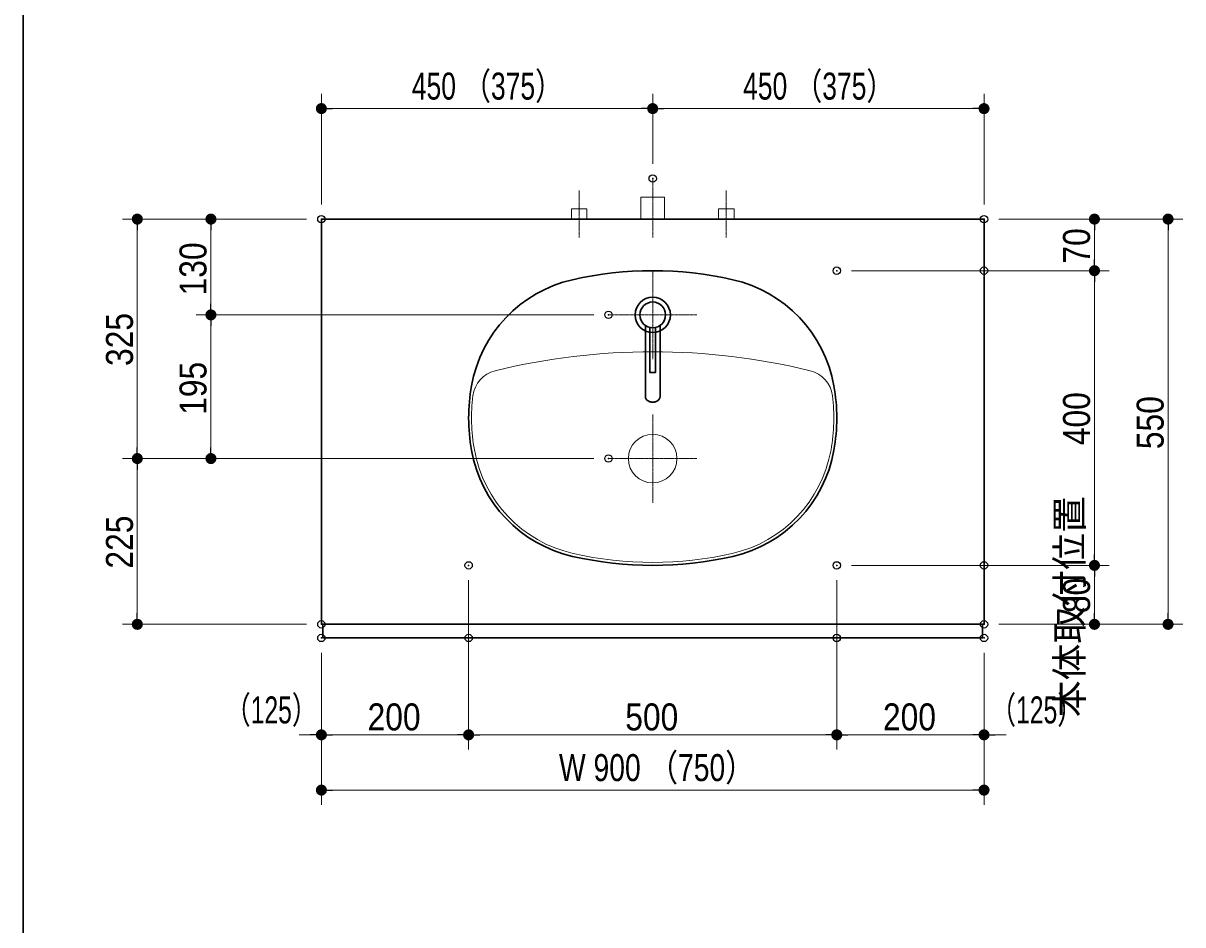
# Model space of a CAD drawing. Units: millimetres, scale not verified. Extents: x -6062 to 6062, y -3045 to 3045.
# Drawn here: x -2922 to -1348, y -778 to 446 of the extents above; entities that cross this region are included whole.
import ezdxf
from ezdxf.enums import TextEntityAlignment as Align

# ---------------------------------------------------------------- set-up
doc = ezdxf.new("R2010")
doc.units = ezdxf.units.MM
doc.header["$LTSCALE"] = 20
doc.header["$PDMODE"] = 32
doc.header["$PDSIZE"] = 10
doc.linetypes.add('USER1', pattern=[2.91, 1.76, -0.4, 0.35, -0.4])
for name, color, linetype, lineweight in [('0-0_5ボウル・キャビネット', 7, 'Continuous', 15), ('0-1_4給排水', 7, 'Continuous', 30), ('0-2_1図面枠', 7, 'Continuous', 20), ('0-3_2寸法-2', 7, 'Continuous', 15), ('0-4_0', 7, 'Continuous', 25), ('0-6_2寸法-1', 7, 'Continuous', 15)]:
    doc.layers.add(name, color=color, linetype=linetype, lineweight=lineweight)
doc.layers.add('0-5_Defpoints', color=7, linetype='Continuous')
doc.styles.add('ＭＳ Ｐゴシック', font='')
doc.styles.get('ＭＳ Ｐゴシック').set_extended_font_data('MS PGothic')

# ---------------------------------------------------------------- blocks, each defined once
blk = doc.blocks.new('グループ')
at = {"layer": '0-0_5ボウル・キャビネット', "lineweight": 30}
for centre, radius, start, end in [((-6978.4, -1555.2), 3600, 102.84574, 169.92851), ((-5600, -7600), 9800, 77.15426, 102.84574), ((-4221.6, -1555.2), 3600, 10.07149, 77.15426), ((-5600, -1800), 5000, 169.92851, 190.07149), ((-5600, -1800), 5000, 349.92851, 10.07149), ((-6978.4, -2044.8), 3600, 190.07149, 257.15426), ((-4221.6, -2044.8), 3600, 282.84574, 349.92851), ((-5600, 4000), 9800, 257.15426, 282.84574)]:
    blk.add_arc(centre, radius, start, end, dxfattribs=at)
at = {"layer": '0-0_5ボウル・キャビネット'}
for centre, radius, start, end in [((-5600, -18000), 18000, 76.24831, 103.75169), ((-9688.7, -1293), 800, 103.75169, 172.93188), ((-1511.3, -1293), 800, 7.06812, 76.24831), ((-5600, -1800), 4920, 172.93188, 190.07149), ((-5600, -1800), 4920, 349.92851, 7.06812), ((-6978.4, -2044.8), 3520, 190.07149, 257.15426), ((-4221.6, -2044.8), 3520, 282.84574, 349.92851), ((-5600, 4000), 9720, 257.15426, 282.84574)]:
    blk.add_arc(centre, radius, start, end, dxfattribs=at)
blk = doc.blocks.new('グループ-1')
at = {"layer": '0-0_5ボウル・キャビネット', "linetype": 'USER1'}
for p, q in [((-5600, -1700), (-5600, -4100)), ((-6800, -2900), (-4400, -2900))]:
    blk.add_line(p, q, dxfattribs=at)
at = {"layer": '0-0_5ボウル・キャビネット'}
blk.add_circle((-5600, -2900), 660, dxfattribs=at)
blk = doc.blocks.new('グループ-4')
at = {"layer": '0-1_4給排水', "linetype": 'USER1', "lineweight": 15}
for p, q in [((-5600, 2200), (-5600, -200)), ((-6800, 1000), (-4400, 1000))]:
    blk.add_line(p, q, dxfattribs=at)
at = {"layer": '0-1_4給排水'}
for points in [[(-5800, 712.8), (-5800, -1217.1), (-5799.2, -1230.8), (-5796.7, -1245), (-5792.3, -1259.2), (-5786, -1273.5), (-5777.7, -1287.4), (-5767.4, -1300.9), (-5755.3, -1313.6), (-5741.4, -1325.4), (-5726.1, -1336), (-5709.4, -1345.3), (-5691.9, -1353.2), (-5673.6, -1359.5), (-5655, -1364.4), (-5636.4, -1367.7), (-5618, -1369.7), (-5600, -1370.3), (-5582, -1369.7), (-5563.6, -1367.7), (-5545, -1364.4), (-5526.4, -1359.5), (-5508.1, -1353.2), (-5490.6, -1345.3), (-5473.9, -1336), (-5458.6, -1325.4), (-5444.7, -1313.6), (-5432.6, -1300.9), (-5422.3, -1287.4), (-5414, -1273.5), (-5407.7, -1259.2), (-5403.3, -1245), (-5400.8, -1230.8), (-5400, -1217.1), (-5400, 712.8)], [(-5680, 659.3), (-5680, -560), (-5520, -560), (-5520, 659.3)]]:
    blk.add_lwpolyline(points, dxfattribs=at)
for radius in [480, 350]:
    blk.add_circle((-5600, 1000), radius, dxfattribs=at)
blk = doc.blocks.new('_Dot')
at = {"layer": '0-4_0'}
blk.add_line((-10, 0), (-20, 0), dxfattribs=at)
for points in [[(0, 0), (-10, 0), (-9.92, 1.25)], [(0, 0), (-9.92, -1.25), (-10, 0)], [(0, 0), (-9.92, 1.25), (-9.69, 2.49)], [(0, 0), (-9.69, -2.49), (-9.92, -1.25)], [(0, 0), (-9.69, 2.49), (-9.3, 3.68)], [(0, 0), (-9.3, -3.68), (-9.69, -2.49)], [(0, 0), (-9.3, 3.68), (-8.76, 4.82)], [(0, 0), (-8.76, -4.82), (-9.3, -3.68)], [(0, 0), (-8.76, 4.82), (-8.09, 5.88)], [(0, 0), (-8.09, -5.88), (-8.76, -4.82)], [(0, 0), (-8.09, 5.88), (-7.29, 6.85)], [(0, 0), (-7.29, -6.85), (-8.09, -5.88)], [(0, 0), (-7.29, 6.85), (-6.37, 7.71)], [(0, 0), (-6.37, -7.71), (-7.29, -6.85)], [(0, 0), (-6.37, 7.71), (-5.36, 8.44)], [(0, 0), (-5.36, -8.44), (-6.37, -7.71)], [(0, 0), (-5.36, 8.44), (-4.26, 9.05)], [(0, 0), (-4.26, -9.05), (-5.36, -8.44)], [(0, 0), (-4.26, 9.05), (-3.09, 9.51)], [(0, 0), (-3.09, -9.51), (-4.26, -9.05)], [(0, 0), (-3.09, 9.51), (-1.87, 9.82)], [(0, 0), (-1.87, -9.82), (-3.09, -9.51)], [(0, 0), (-1.87, 9.82), (-0.63, 9.98)], [(0, 0), (-0.63, -9.98), (-1.87, -9.82)], [(0, 0), (-0.63, 9.98), (0.63, 9.98)], [(0, 0), (0.63, -9.98), (-0.63, -9.98)], [(0, 0), (0.63, 9.98), (1.87, 9.82)], [(0, 0), (1.87, 9.82), (3.09, 9.51)], [(0, 0), (3.09, 9.51), (4.26, 9.05)], [(0, 0), (4.26, 9.05), (5.36, 8.44)], [(0, 0), (5.36, 8.44), (6.37, 7.71)], [(0, 0), (6.37, 7.71), (7.29, 6.85)], [(0, 0), (7.29, 6.85), (8.09, 5.88)], [(0, 0), (8.09, 5.88), (8.76, 4.82)], [(0, 0), (8.76, 4.82), (9.3, 3.68)], [(0, 0), (9.3, 3.68), (9.69, 2.49)], [(0, 0), (9.69, 2.49), (9.92, 1.25)], [(0, 0), (9.92, 1.25), (10, 0)], [(0, 0), (1.87, -9.82), (0.63, -9.98)], [(0, 0), (3.09, -9.51), (1.87, -9.82)], [(0, 0), (4.26, -9.05), (3.09, -9.51)], [(0, 0), (5.36, -8.44), (4.26, -9.05)], [(0, 0), (6.37, -7.71), (5.36, -8.44)], [(0, 0), (7.29, -6.85), (6.37, -7.71)], [(0, 0), (8.09, -5.88), (7.29, -6.85)], [(0, 0), (8.76, -4.82), (8.09, -5.88)], [(0, 0), (9.3, -3.68), (8.76, -4.82)], [(0, 0), (9.69, -2.49), (9.3, -3.68)], [(0, 0), (9.92, -1.25), (9.69, -2.49)], [(0, 0), (10, 0), (9.92, -1.25)]]:
    blk.add_solid(points, dxfattribs=at)
blk = doc.blocks.new('グループ-34')
at = {"layer": '0-2_1図面枠', "lineweight": 30}
blk.add_line((-22700, 41000), (-22700, -48600), dxfattribs=at)
blk = doc.blocks.new('グループ-57')
at = {"layer": '0-1_4給排水', "linetype": 'USER1', "lineweight": 15}
blk.add_line((-5600, 3100), (-5600, 4700), dxfattribs=at)
at = {"layer": '0-1_4給排水', "lineweight": 15}
blk.add_lwpolyline([(-5920, 3600), (-5920, 4200), (-5280, 4200), (-5280, 3600)], dxfattribs=at)
blk = doc.blocks.new('止水栓_平面_W100')
at = {"layer": '0-1_4給排水', "linetype": 'USER1', "lineweight": 15}
for p, q in [((-2000, -500), (-2000, 780)), ((2000, -500), (2000, 780))]:
    blk.add_line(p, q, dxfattribs=at)
at = {"layer": '0-1_4給排水', "lineweight": 15}
for points in [[(-2210, 0), (-2210, 280), (-1790, 280), (-1790, 0)], [(1790, 0), (1790, 280), (2210, 280), (2210, 0)]]:
    blk.add_lwpolyline(points, dxfattribs=at)

msp = doc.modelspace()

# ---------------------------------------------------------------- linework, layer by layer
at = {"layer": '0-0_5ボウル・キャビネット', "lineweight": 30}
for points in [[(-2517.5, 180), (-1617.5, 180), (-1617.5, -370), (-2517.5, -370)], [(-2515.5, -370), (-1619.5, -370), (-1619.5, -388.5), (-2515.5, -388.5)]]:
    msp.add_lwpolyline(points, close=True, dxfattribs=at)
at = {"layer": '0-3_2寸法-2'}
for p, q in [((-2517.5, -408.5), (-2517.5, -540)), ((-2317.5, -408.5), (-2317.5, -540)), ((-1817.5, -408.5), (-1817.5, -540)), ((-1617.5, -408.5), (-1617.5, -540)), ((-2532.51, -520), (-2547.51, -520)), ((-2317.5, -520), (-2517.5, -520)), ((-2302.49, -520), (-2287.49, -520)), ((-1832.51, -520), (-1847.51, -520)), ((-1817.5, -520), (-1617.5, -520)), ((-1602.49, -520), (-1587.49, -520))]:
    msp.add_line(p, q, dxfattribs=at)
at = {"layer": '0-5_Defpoints'}
for p in [(-2517.5, 330), (-1617.5, 330), (-2067.5, 235), (-2767.5, 180), (-2667.5, 180), (-2667.5, 180), (-2517.5, 180), (-2517.5, 180), (-1617.5, 180), (-1617.5, 180), (-1467.5, 180), (-1367.5, 180), (-1817.5, 110), (-1617.5, 110), (-1467.5, 110), (-2127.5, 50), (-2667.5, -145), (-2127.5, -145), (-2317.5, -290), (-1817.5, -290), (-1617.5, -290), (-1467.5, -290), (-1467.5, -290), (-2767.5, -370), (-2517.5, -370), (-1617.5, -370), (-1467.5, -370), (-2517.5, -388.5), (-2317.5, -388.5), (-1817.5, -388.5), (-1617.5, -388.5), (-2517.5, -520), (-2517.5, -520), (-2317.5, -520), (-1617.5, -520), (-1617.5, -520), (-2517.5, -595)]:
    msp.add_point(p, dxfattribs=at)
at = {"layer": '0-6_2寸法-1'}
for p, q in [((-2517.5, 200), (-2517.5, 350)), ((-2067.5, 255), (-2067.5, 350)), ((-2067.5, 255), (-2067.5, 350)), ((-1617.5, 200), (-1617.5, 350)), ((-2082.51, 330), (-2502.49, 330)), ((-2052.49, 330), (-1632.51, 330)), ((-2687.5, 180), (-2787.5, 180)), ((-2537.5, 180), (-2687.5, 180)), ((-1597.5, 180), (-1447.5, 180)), ((-1447.5, 180), (-1347.5, 180)), ((-2767.5, -129.99), (-2767.5, 164.99)), ((-2667.5, 65.01), (-2667.5, 164.99)), ((-1467.5, 164.99), (-1467.5, 125.01)), ((-1367.5, -354.99), (-1367.5, 164.99)), ((-1797.5, 110), (-1447.5, 110)), ((-1597.5, 110), (-1447.5, 110)), ((-1467.5, 94.99), (-1467.5, -274.99)), ((-2147.5, 50), (-2687.5, 50)), ((-2147.5, 50), (-2687.5, 50)), ((-2667.5, 34.99), (-2667.5, -129.99)), ((-2687.5, -145), (-2787.5, -145)), ((-2687.5, -145), (-2787.5, -145)), ((-2147.5, -145), (-2687.5, -145)), ((-2767.5, -160.01), (-2767.5, -354.99)), ((-1797.5, -290), (-1447.5, -290)), ((-1597.5, -290), (-1447.5, -290)), ((-2317.5, -310), (-2317.5, -540)), ((-1817.5, -310), (-1817.5, -540)), ((-1467.5, -354.99), (-1467.5, -305.01)), ((-2537.5, -370), (-2787.5, -370)), ((-1597.5, -370), (-1447.5, -370)), ((-1447.5, -370), (-1347.5, -370)), ((-2517.5, -408.5), (-2517.5, -540)), ((-2317.5, -408.5), (-2317.5, -540)), ((-1817.5, -408.5), (-1817.5, -540)), ((-1617.5, -408.5), (-1617.5, -540)), ((-2332.51, -520), (-2502.49, -520)), ((-1832.51, -520), (-2302.49, -520)), ((-1802.49, -520), (-1632.51, -520)), ((-2517.5, -540), (-2517.5, -615)), ((-1617.5, -540), (-1617.5, -615)), ((-1632.51, -595), (-2502.49, -595))]:
    msp.add_line(p, q, dxfattribs=at)

# ---------------------------------------------------------------- block references
at = {"layer": '0-0_5ボウル・キャビネット', "xscale": 0.05, "yscale": 0.05}
for name in ['グループ', 'グループ-1']:
    msp.add_blockref(name, (-1787.5, 0), dxfattribs=at)
at = {"layer": '0-1_4給排水', "xscale": 0.05, "yscale": 0.05}
for name, p in [('グループ-57', (-1787.5, 0)), ('止水栓_平面_W100', (-2067.5, 180)), ('グループ-4', (-1787.5, 0))]:
    msp.add_blockref(name, p, dxfattribs=at)
at = {"layer": '0-2_1図面枠', "xscale": 0.05, "yscale": 0.05}
msp.add_blockref('グループ-34', (-1787.5, 0), dxfattribs=at)
at = {"layer": '0-3_2寸法-2', "xscale": 0.7503418, "yscale": 0.7503418}
for p in [(-2517.5, -520), (-1817.5, -520)]:
    msp.add_blockref('_Dot', p, dxfattribs=at)
at = {"layer": '0-3_2寸法-2', "xscale": 0.7503418, "yscale": 0.7503418, "rotation": 180}
for p in [(-2317.5, -520), (-1617.5, -520)]:
    msp.add_blockref('_Dot', p, dxfattribs=at)
at = {"layer": '0-6_2寸法-1', "xscale": 0.7503418, "yscale": 0.7503418}
for p, rotation in [((-2517.5, 330), 180), ((-2067.5, 330), 180), ((-2767.5, 180), 90), ((-2667.5, 180), 90), ((-1467.5, 180), 90), ((-1367.5, 180), 90), ((-1467.5, 110), 270), ((-1467.5, 110), 90), ((-2667.5, 50), 270), ((-2667.5, 50), 90), ((-2767.5, -145), 270), ((-2767.5, -145), 90), ((-2667.5, -145), 270), ((-1467.5, -290), 270), ((-1467.5, -290), 90), ((-2767.5, -370), 270), ((-1467.5, -370), 270), ((-1367.5, -370), 270), ((-2517.5, -520), 180), ((-2317.5, -520), 180), ((-1817.5, -520), 180), ((-2517.5, -595), 180)]:
    msp.add_blockref('_Dot', p, dxfattribs=dict(at, rotation=rotation))
for p in [(-2067.5, 330), (-1617.5, 330), (-2317.5, -520), (-1817.5, -520), (-1617.5, -520), (-1617.5, -595)]:
    msp.add_blockref('_Dot', p, dxfattribs=at)

# ---------------------------------------------------------------- texts
at = {"layer": '0-3_2寸法-2', "style": 'ＭＳ Ｐゴシック'}
msp.add_text('本体取付位置', height=36.66, rotation=90, dxfattribs=at).set_placement((-1472.19, -496.14), align=Align.BOTTOM_LEFT)
at = {"layer": '0-3_2寸法-2', "style": 'ＭＳ Ｐゴシック', "width": 0.7}
for p in [(-2648.57, -515.51), (-1609, -515.51)]:
    msp.add_text('（125）', height=36.66, dxfattribs=at).set_placement(p, align=Align.BOTTOM_LEFT)
at = {"layer": '0-6_2寸法-1', "style": 'ＭＳ Ｐゴシック'}
for s, height, width, p in [('450 （375）', 36.66, 0.75, (-2394.71, 331.19)), ('450 （375）', 36.66, 0.75, (-1944.71, 331.19)), ('200', 36.66, 0.9, (-2454.78, -524.96)), ('500', 36.66, 0.9, (-2104.78, -524.96)), ('200', 36.66, 0.9, (-1754.78, -524.96)), ('W 900 （750）', 36.69, 0.8, (-2194.77, -593.81))]:
    msp.add_text(s, height=height, dxfattribs=dict(at, width=width)).set_placement(p, align=Align.BOTTOM_LEFT)
at = {"layer": '0-6_2寸法-1', "style": 'ＭＳ Ｐゴシック', "width": 0.9}
for s, p in [('70', (-1462.54, 119.63)), ('130', (-2662.54, 76.39)), ('325', (-2762.44, -19.39)), ('195', (-2662.54, -85.72)), ('400', (-1462.54, -126.89)), ('550', (-1362.54, -132.28)), ('225', (-2762.44, -294.39)), ('80', (-1462.54, -354.88))]:
    msp.add_text(s, height=36.66, rotation=90, dxfattribs=at).set_placement(p, align=Align.BOTTOM_LEFT)

doc.saveas('drawing.dxf')
